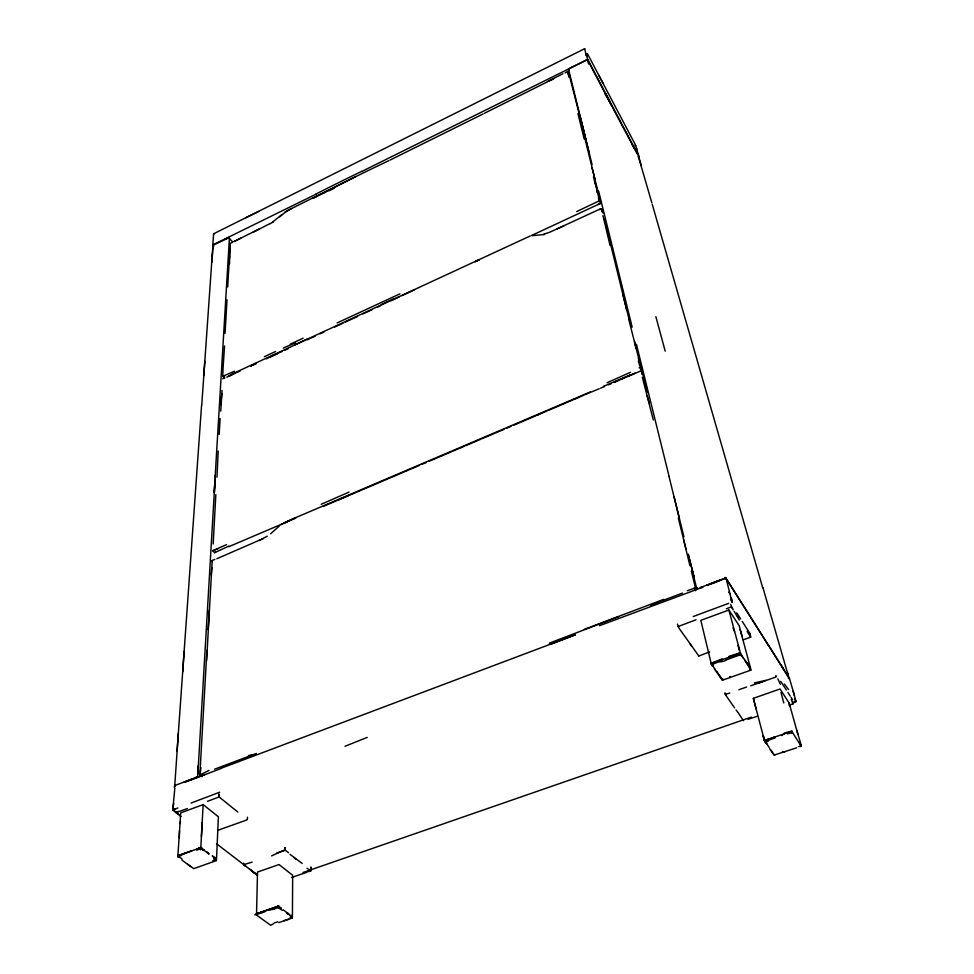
<?xml version="1.0" encoding="UTF-8"?>
<svg xmlns="http://www.w3.org/2000/svg" width="974" height="974" viewBox="0 0 974 974"><rect width="100%" height="100%" fill="white"/><g stroke="black" fill="none" stroke-linecap="round" stroke-linejoin="round"><path stroke-width="1.46" d="M202.178 822.421L200.827 847.283L198.221 848.683M285.053 847.611L284.798 850.351L276.762 853.029M177.694 814.118L175.953 811.792M220.745 411.15L222.048 390.44M229.487 258.475L230.229 243.439L232.482 242.343M263.796 911.384L256.539 913.661L257.513 872.034L279.039 864.547L292.675 875.309L292.419 916.485L291.725 916.717M588.673 64.077L587.359 59.548L611.599 105.533M602.334 211.772L602.48 211.029L602.955 213.026M707.027 585.52L726.044 578.154L732.119 602.492M212.466 255.334L212.977 245.326L228.853 237.68M224.738 378.034L222.754 376.329L222.997 370.169M216.946 477.199L218.225 451.084M218.943 794.102L219.077 796.939L237.851 812.048M178.546 855.16L177.889 855.647L180.714 812.852L203.152 804.609L218.395 816.796L216.52 858.837L215.729 859.275M206.598 660.701L212.198 560.513L214.901 559.393M212.746 247.725L201.764 404.989M214.402 492.71L215.266 475.738L197.71 776.753L194.873 777.702M229.048 264.161L230.229 243.439M224.361 378.131L224.483 376.39M201.411 836.629L203.152 804.609M206.926 650.352L200.12 769.996L200.011 774.878L202.117 776.631M219.187 434.38L220.087 418.564M222.997 369.231L224.544 345.989M229.28 259.534L227.709 286.977M174.833 784.301L178.364 733.312M197.649 774.233L198.148 765.844M214.195 492.588L229.414 237.948L229.024 237.364L224.872 239.409M225.055 333.315L227.015 299.87M208.144 629.691L209.337 610.248M211.784 262.469L212.235 255.005M215.838 494.67L213.16 544.003M211.285 575.013L211.772 567.659M201.594 405.184L177.073 751.051M181.091 816.516L172.775 810.064L174.809 788.356L174.297 786.675L174.979 785.872M182.71 671.829L184.135 651.289M247.347 819.451L247.506 817.186M278.698 906.368C272.525 907.512 238.374 920.54 264.733 911.822M220.879 404.624L221.755 393.606M586.336 55.737L584.668 48.7L215.388 232.908L213.574 233.918L212.782 245.278L213.732 246.605M203.663 375.781L204.844 361.427M179.533 830.652L179.338 837.689M187.665 864.267L193.777 868.638L216.325 860.602L216.423 859.445L212.369 856.073M271.588 855.89L284.688 849.937L284.932 847.538M712.396 666.179C707.246 659.715 724.948 664.049 725.971 659.386M212.6 550.383L214.657 552.684L228.793 546.097M769.107 747.46L764.614 740.459L788.611 732.375M224.385 378.095L222.851 375.587M177.767 856.852L178.011 855.635L189.212 851.556M200.973 767.658L200.011 774.878L209.02 770.434M775.815 676.443L775.986 675.372M172.751 808.505L173.737 803.404M638.323 156.364L651.85 202.86M174.894 784.801L174.857 785.823M179.947 823.578L180.543 821.618M212.916 244.864L316.1 194.13M196.626 850.107L200.583 848.707L200.985 847.599L196.979 848.999L200.693 847.757L208.789 853.881L206.975 851.994M568.767 69.799L568.572 68.862L569.279 68.947M736.113 654.747L739.996 653.018L749.81 667.324L750.857 670.149L722.452 680.205L714.283 668.907M584.339 49.345L584.668 48.7M697.445 587.748L697.262 589.002M173.043 809.625L180.178 815.579M764.846 739.729L764.42 740.398L766.915 744.112M598.852 201.569L599.412 200.741L597.646 192.608L593.483 176.939M265.111 910.934L278.941 905.942M718.934 674.982L722.452 680.205L723.207 679.158M791.436 731.571L792.203 733.325M200.376 849.803L201.131 848.89L203.663 850.509M677.368 624.103L679.036 628.23L698.76 655.916M641.756 373.602L642.438 372.872L641.062 370.534L642.183 374.406M279.672 216.825L286.953 210.822L355.875 176.464M270.626 533.764L279.416 525.923M282.046 214.438L272.44 222.206M640.259 371.362L641.184 370.619M599.655 209.58L600.751 208.728L549.872 232.165L543.65 234.235M175.941 812.645L178.376 811.342M531.694 235.44L600.812 203.237L582.44 128.3M781.623 735.589L784.374 733.58M270.224 223.667L273.207 221.926M569.023 70.311L569.072 68.643M285.053 212.162L291.567 208.57M634.951 145.394L635.718 145.443L587.383 53.558M639.37 364.994L640.222 364.422L628.547 318.522M267.241 536.175L259.51 540.448M638.311 156.777L638.907 156.412L635.657 145.491M569.047 77.323L567.623 71.479L568.938 73.72L568.256 74.109L567.623 71.479L565.127 72.88M256.759 915.219L270.711 925.3L273.17 923.961M175.271 808.7L172.775 810.064L177.852 807.97M303.121 338.173L290.228 344.187M280.804 524.682L294.392 518.192L590.317 391.95M234.016 241.613L240.712 238.18M266.194 358.882L277.663 353.379L270.005 357.068M252.936 232.323L270.066 223.557M329.163 190.648L334.021 188.116L328.591 190.685M390.124 160.04L483.067 113.97M484.358 113.301L547.607 81.743M275.605 351.48L264.356 356.715M739.814 653.408L740.447 653.079L741.738 656.05L739.814 653.408L729.112 657.158M569.717 68.277L587.359 59.597M361.768 171.473L583.183 61.739L587.626 59.304L586.068 53.935L586.908 56.042M576.693 211.565L599.412 200.741L600.812 203.237M234.089 241.479L259.133 229.06M189.82 780.052L196.858 777.179M562.996 73.756L547.449 81.463M316.343 196.687L312.301 198.416L333.765 187.763A1031.612 559.356 -13.4 0 1 378.655 165.519L388.845 160.649M226.784 377.145L236.037 372.92M607.094 382.733L630.507 372.299M212.649 550.821L226.638 544.563M222.754 376.329L234.454 371.179M539.718 413.95L537.271 415.143L547.059 410.931M245.923 217.677L258.743 211.455M223.777 377.851L222.778 378.91M312.301 198.416L325.876 191.975M696.045 619.768L678.561 626.367M399.937 293.856L337.114 322.918M294.757 344.881L306.761 339.22M478.989 259.875L475.081 261.726L479.062 259.912M580.309 396.771L583.414 395.31M377.608 307.078L380.31 305.799M391.134 300.723L399.243 296.912M401.958 295.633L414.12 289.923M230.193 374.905L530.343 235.915M381.321 304.57L394.032 298.641M284.725 350.275L288.365 348.582M334.739 327.021L342.86 323.234M548.812 81.183L553.67 78.931M237.388 372.299L240.091 371.033M250.939 365.981L256.357 363.46L250.805 365.932M320.093 333.839L323.94 332.049M345.539 321.992L357.555 316.404M362.9 313.92L372.251 309.574M307.394 339.731L314.967 336.225M294.392 518.192L283.836 523.087L288.901 520.749M762.679 587.651L652.239 204.333M216.825 558.735L263.37 538.488M615.02 381.784L635.048 373.066M784.411 684.004L788.538 689.543M566.15 402.81L574.721 399.023M349.045 492.089L321.189 504.288M338.331 499.954L348.485 495.486M556.909 229L563.727 226.029M746.681 662.259L750.613 668.517L739.169 625.673L728.881 610.028L700.817 620.353L711.154 663.318L722.111 658.862M256.539 913.661L258.524 912.784M295.512 342.763L283.239 348.095M177.84 856.901L181.602 855.269M271.502 356.07L282.302 351.407M338.392 499.954L407.777 470.393M323.149 506.48L337.053 500.514M436.693 458.06L451.303 451.802M465.974 445.581L480.766 439.237M535.883 415.74L513.675 425.236M184.817 782.365L220.745 768.632M603.381 386.386L630.641 374.759M409.08 469.833L419.538 465.365M228.732 546.731L295.719 518.156M495.632 432.931L503.96 429.388M506.736 428.195L510.9 426.429M608.446 384.84L611.173 383.671M613.9 382.502L617.991 380.761M620.718 379.592L624.809 377.839M627.536 376.682L641.549 370.619L638.335 361.123M548.435 410.346L564.92 403.358M600.544 388.2L604.489 386.52M422.156 464.245L426.125 462.565M428.767 461.433L435.366 458.632M575.184 398.999L579.274 397.258M482.118 438.665L494.281 433.503M452.63 451.23L464.647 446.141M228.732 376.171L231.593 374.966M764.578 740.788L775.243 736.989M584.729 394.762L599.217 388.76M214.67 769.168L256.393 753.438M712.944 583.158L719.08 580.638M207.474 801.346L219.077 796.939L219.028 794.285M191.598 779.163L184.183 781.952M709.583 651.898L698.577 656.123M728.71 603.332L693.22 616.518M272.464 909.546L278.649 907.476L278.345 906.246L265.196 910.97M219.661 792.203L191.038 803.075M189.309 851.605L201.74 847.502M792.824 702.863L796.087 701.645L793.201 691.296M597.756 204.54L600.544 203.444M663.732 599.363L584.303 629.338M344.991 746.279L367.21 737.391M618.734 616.627L549.287 643.169M650.62 605.085L682.482 593.081M726.543 579.713L725.642 577.984L700.123 587.626L702.339 587.432M775.17 737.793L764.943 741.579L764.614 740.459M769.691 738.816L764.42 740.398L753.34 698.346L780.028 688.983L789.147 703.058L797.937 734.493M551.394 644.033L575.415 634.792L220.855 768.376M204.942 774.403L176.05 785.02M599.424 625.722L703.009 587.139M750.784 637.13L743.284 639.784M746.62 687.011L738.828 689.762M750.759 685.793L776.047 676.991M181.444 854.734L192.073 850.777M726.361 608.75L731.182 606.96L732.533 608.421M716.024 662.016L722.611 659.581M308.648 871.693L310.743 870.926L310.876 867.201L310.743 870.926L307.005 868.211M179.983 855.16L186.85 852.652M246.739 819.998L217.896 830.274M212.77 860.773L216.423 859.445L215.656 859.178M788.55 678.525L789.476 678.415L794.431 695.521M695.643 590.743L694.279 587.858M726.251 659.873L740.593 654.686L743.491 658.412M751.283 717.12L303.036 872.497M706.515 585.216L713.528 582.683M719.457 660.64L734.895 655.149M687.315 590.755L694.072 588.333L695.862 589.453L691.321 571.02M713.443 582.476L720.322 580.005M177.39 812.097L187.385 808.554M739.522 652.933L728.929 656.403M278.783 922.585L292.224 918.007L292.468 916.778L291.652 916.631M729.794 693.038L725.277 694.511L724.973 692.904L726.202 694.754M273.998 923.096L277.736 921.781M307.163 872.18L291.518 877.525M729.051 656.902L735.126 654.808L740.593 654.686M748.081 719.323L756.968 716.365M771.067 738.353L775.182 736.941M259.218 913.003L264.003 911.372M769.582 748.641L773.989 755.118L796.683 747.813M787.43 733.885L792.495 732.485L801.249 746.267L800.129 746.498M716.535 662.783L711.446 664.451L711.349 663.428L712.067 663.489M214.146 550.091L217.884 548.886M789.001 705.152L793.518 703.703L793.177 702.035M215.424 552.197L214.657 552.684M252.156 862.136L243.731 864.62L245.911 866.41M284.104 920.649L288.633 919.286M784.265 733.081L791.935 731.011M269.92 910.045L274.558 908.705M758.685 682.835L762.703 681.873M754.363 682.932L766.014 680.327M531.962 235.671L544.551 234.515M248.455 755.544L253.483 754.631M198.453 848.037L200.693 847.757L204.248 850.363L200.632 847.563M256.539 913.831L257.294 913.746M798.388 746.559L801.249 746.267L800.494 744.209M792.921 703.739L791.217 699.442M292.09 916.497L291.932 915.061M277.359 906.064L281.145 907.902M767.999 741.579L764.943 741.579L765.759 743.125M174.492 785.884L175.478 785.884M216.313 858.557L212.356 855.854M711.629 665.011L713.467 665.059M788.392 678.208L789.33 678.245L726.044 578.154M260.216 912.382L262.286 912.516M782.475 751.721L784.691 751.904M678.014 626.659L678.768 626.732M178.692 855.756L178.011 856.122L182.077 858.971M800.226 744.83L801.127 745M655.867 316.696L665.205 351.151M794.845 701.329L796.026 701.597L794.674 698.955M290.033 917.423L292.224 918.007L287.306 912.76M749.773 668.663L750.516 668.943M213.562 858.605L216.325 860.602M639.102 367.795L640.259 368.123L641.549 370.619L640.831 366.906M284.688 849.937L288.645 852.7M228.878 237.863L232.226 241.479M278.211 906.502L280.902 908.267M278.028 907.537L282.375 910.398M283.264 909.826L289.753 914.842M243.78 864.875L245.18 865.862M290.033 854.381L302.171 863.427M249.186 868.759L255.151 873.349M250.805 870.257L254.823 873.264M181.98 860.115L190.758 866.653M206.622 852.104L208.972 853.881M257.55 875.236L216.52 843.74M252.753 871.742L256.966 875.005M740.447 653.079L728.881 610.028M286.733 912.772L288.706 914.318M286.843 912.76L288.791 914.342M293.831 857.437L295.719 859.141M725.033 577.363L725.642 577.984M728.649 592.204L730.183 593.836M721.977 678.854L718.885 674.665M774.16 754.253L774.793 755.045M588.43 60.765L587.626 59.304L638.907 156.412M736.015 709.961L737.318 711.617M734.128 611.319L739.327 620.036M725.411 694.681L734.615 707.928M739.741 653.505L741.19 655.551M711.312 663.793L715.281 669.442M771.213 750.321L772.796 752.598M737.683 712.031L743.527 720.723M733.166 609.834L730.622 604.343M799.569 742.541L800.311 743.637M711.154 663.318L712.384 665.181M730.61 599.558L732.229 602.042M744.635 660.043L750.857 670.149M762.898 587.553L788.964 678.062L768.62 645.543M780.771 681.41L786.335 690.006M787.917 692.465L790.291 696.154M638.688 156.583L639.005 157.776M747.119 631.335L750.577 637.093M736.746 612.865L740.654 618.953M742.225 621.388L749.822 633.331L750.637 636.521M605.097 93.954L613.73 109.405M763.726 637.994L727.493 580.845M791.095 697.384L792.629 699.819M716.718 671.159L718.167 673.497M567.647 71.589L569.242 74.657M764.42 639.127L768.559 645.932M690.176 643.948L691.577 646.261M568.512 69.044L569.291 70.359M736.661 614.728L738.195 617.297M781.27 665.23L784.362 670.526M696.629 588.357L688.326 554.328M632.163 144.7L637.52 154.282M602.48 211.029L601.165 208.704L601.981 211.723M613.559 109.49L634.817 149.229M646.943 391.268L647.345 392.011L642.438 372.872M598.84 75.327L602.906 83.107M605.731 93.443L609.821 101.406M777.849 678.841L780.344 684.235M732.984 627.974L734.518 631.456M638.299 358.249L639.309 360.891M792.045 731.267L792.495 732.485M738 645.372L739.327 650.413M598.389 197.99L599.412 200.741M588.953 151.871L568.938 73.72M636.57 148.34L636.838 149.156M639.346 158.957L641.391 165.848M594.858 182.089L596.587 187.458M642.341 377.34L653.311 419.964M606.948 229.353L626.769 310.256M796.781 730.256L800.945 744.428M647.113 395.566L649.329 403.09M213.574 233.918L213.756 234.551M599.619 198.258L600.154 200.388M688.241 554.462L694.34 577.57M787.516 672.559L788.27 675.201M783.79 702.96L781.002 692.465M740.191 629.569L742.005 636.29M753.34 698.346L756.165 709.145M739.996 653.018L740.325 654.248M577.935 113.532L584.169 138.941M591.997 167.613L594.956 179.192M622.788 294.026L628.802 318.084M669.053 476.213L636.424 344.321M568.999 71.09L592.07 164.569M598.62 191.123L612.658 247.932M668.98 476.347L683.955 536.905M604.477 219.126L607.07 229.742M678.33 518.144L685.952 548.971M789.147 703.058L790.024 706.6M729.891 676.406L730.159 677.514M579.956 115.407L585.824 139.136M691.735 568.451L694.06 577.972M612.695 248.139L632.163 327.142M674.032 496.716L679.146 517.498M689.884 565.553L683.59 539.499M731.401 597.78L732.058 600.544M610.114 245.521L602.93 215.583M569.425 75.363L569.607 76.301M749.822 633.331L750.248 635.584M634.524 341.241L635.827 348.205M641.318 369.438L640.222 364.422M596.782 189.954L597.013 192.402M243.658 863.098L243.731 864.62M212.198 560.513L212.247 561.56M256.795 913.661L256.807 914.769M229.535 255.699L229.584 263.711M316.002 194.033A3731.905 2384.048 30 0 1 361.671 171.375M764.407 740.325L763.226 735.796L764.42 740.398"/></g></svg>
